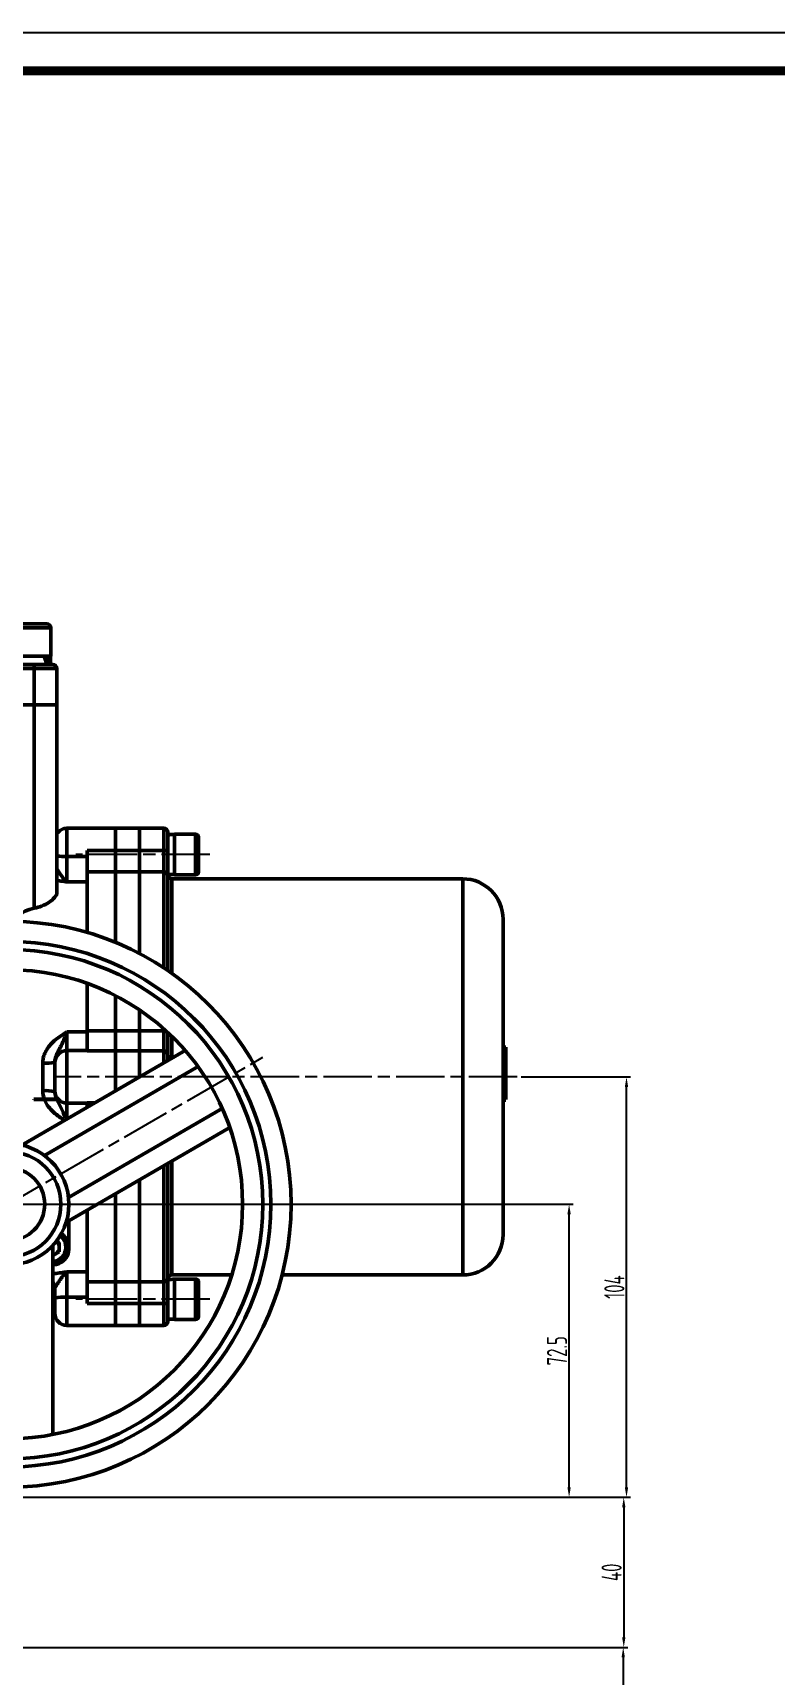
# Model space of a CAD drawing. Header units: millimetres. Extents: x 5395 to 6471, y 1829 to 2617.
# Drawn here: x 5794.9 to 5978.7, y 2210.3 to 2616.6 of the extents above; entities that cross this region are included whole.
import ezdxf

# ---------------------------------------------------------------- set-up
doc = ezdxf.new("R2010")
doc.units = ezdxf.units.MM
doc.linetypes.add('AM_ISO08W050', pattern=[18, 12, -1.5, 3, -1.5])
for name, color, linetype, lineweight in [('AM_5', 3, 'Continuous', 25), ('AM_7', 4, 'AM_ISO08W050', 25), ('AM_BOR', 7, 'Continuous', 50)]:
    doc.layers.add(name, color=color, linetype=linetype, lineweight=lineweight)
doc.styles.add('工程字', font='gbenor.shx', dxfattribs={"width": 0.707, "bigfont": 'hztxt.shx'})
doc.dimstyles.new('AM_GB$0', dxfattribs={"dimtxt": 3.5, "dimasz": 2.5, "dimexe": 1, "dimexo": 1, "dimgap": 0.5, "dimtad": 1, "dimdsep": 46, "dimtxsty": '工程字', "dimcen": 0, "dimclrd": 256, "dimclre": 256, "dimclrt": 2, "dimadec": 0, "dimazin": 2, "dimtp": 0.1, "dimtm": 0.1, "dimtfac": 0.71, "dimtmove": 0, "dimatfit": 3, "dimfxl": 0, "dimlwd": -1, "dimlwe": -1, "dimarcsym": 0})

# ---------------------------------------------------------------- blocks, each defined once
blk = doc.blocks.new('*D3')
at = {"layer": 'AM_5', "transparency": 16777216}
for p, q in [((5789.81, 2326.8), (5928.66, 2326.8)), ((5927.66, 2256.8), (5927.66, 2324.3)), ((5785.81, 2254.3), (5928.66, 2254.3))]:
    blk.add_line(p, q, dxfattribs=at)
for points in [[(5927.24, 2324.3), (5928.07, 2324.3), (5927.66, 2326.8)], [(5927.24, 2256.8), (5928.07, 2256.8), (5927.66, 2254.3)]]:
    blk.add_solid(points, dxfattribs=at)
at = {"layer": 'Defpoints', "color": 0}
for p in [(5788.81, 2326.8), (5927.66, 2326.8), (5784.81, 2254.3)]:
    blk.add_point(p, dxfattribs=at)
at = {"layer": 'AM_5', "color": 2, "transparency": 16777216, "insert": (5924.66, 2290.55), "char_height": 5, "attachment_point": 5, "rotation": 90, "style": '工程字'}
blk.add_mtext('72.5', dxfattribs=at)
blk = doc.blocks.new('*D4')
at = {"layer": 'AM_5', "transparency": 16777216}
for p, q in [((5915.81, 2358.3), (5942.87, 2358.3)), ((5941.87, 2256.8), (5941.87, 2355.8)), ((5785.81, 2254.3), (5942.87, 2254.3))]:
    blk.add_line(p, q, dxfattribs=at)
for points in [[(5941.46, 2355.8), (5942.29, 2355.8), (5941.87, 2358.3)], [(5941.46, 2256.8), (5942.29, 2256.8), (5941.87, 2254.3)]]:
    blk.add_solid(points, dxfattribs=at)
at = {"layer": 'Defpoints', "color": 0}
for p in [(5914.81, 2358.3), (5941.87, 2358.3), (5784.81, 2254.3)]:
    blk.add_point(p, dxfattribs=at)
at = {"layer": 'AM_5', "color": 2, "transparency": 16777216, "insert": (5938.87, 2306.3), "char_height": 5, "attachment_point": 5, "rotation": 90, "style": '工程字'}
blk.add_mtext('104', dxfattribs=at)
blk = doc.blocks.new('*D19')
at = {"layer": 'AM_5', "transparency": 16777216}
for p, q in [((5785.81, 2254.3), (5942.19, 2254.3)), ((5941.19, 2251.8), (5941.19, 2219.69)), ((5759.56, 2217.19), (5942.19, 2217.19))]:
    blk.add_line(p, q, dxfattribs=at)
for points in [[(5940.78, 2251.8), (5941.61, 2251.8), (5941.19, 2254.3)], [(5940.78, 2219.69), (5941.61, 2219.69), (5941.19, 2217.19)]]:
    blk.add_solid(points, dxfattribs=at)
at = {"layer": 'Defpoints', "color": 0}
for p in [(5784.81, 2254.3), (5758.56, 2217.19), (5941.19, 2217.19)]:
    blk.add_point(p, dxfattribs=at)
at = {"layer": 'AM_5', "color": 2, "transparency": 16777216, "insert": (5938.19, 2235.75), "char_height": 5, "attachment_point": 5, "rotation": 90, "style": '工程字'}
blk.add_mtext('40', dxfattribs=at)
blk = doc.blocks.new('*D20')
at = {"layer": 'AM_5', "transparency": 16777216}
for p, q in [((5758.03, 2217.19), (5942.06, 2217.19)), ((5941.06, 2214.69), (5941.06, 2079.82)), ((5756.79, 2077.32), (5942.06, 2077.32))]:
    blk.add_line(p, q, dxfattribs=at)
for points in [[(5940.64, 2214.69), (5941.47, 2214.69), (5941.06, 2217.19)], [(5940.64, 2079.82), (5941.47, 2079.82), (5941.06, 2077.32)]]:
    blk.add_solid(points, dxfattribs=at)
at = {"layer": 'Defpoints', "color": 0}
for p in [(5757.03, 2217.19), (5755.79, 2077.32), (5941.06, 2077.32)]:
    blk.add_point(p, dxfattribs=at)
at = {"layer": 'AM_5', "color": 2, "transparency": 16777216, "insert": (5938.06, 2147.26), "char_height": 5, "attachment_point": 5, "rotation": 90, "style": '工程字'}
blk.add_mtext('265', dxfattribs=at)

msp = doc.modelspace()

# ---------------------------------------------------------------- linework, layer by layer
msp.add_line((6471.04029, 2616.5507), (5394.79029, 2616.5507))
at = {"const_width": 2.25}
msp.add_lwpolyline([(6461.66529, 2607.1757), (5441.66529, 2607.1757), (5441.66529, 1838.4257), (6461.66529, 1838.4257)], close=True, dxfattribs=at)
at = {"layer": 'AM_7'}
for p, q in [((5838.70637, 2413.29782), (5805.51838, 2413.29782)), ((5786.3927, 2325.40082), (5851.85383, 2363.19482)), ((5914.80637, 2358.29782), (5800.51838, 2358.29782)), ((5838.70637, 2303.29782), (5805.51838, 2303.29782))]:
    msp.add_line(p, q, dxfattribs=at)
at = {"layer": 'AM_BOR'}
for p, q in [((5787.31238, 2470.39782), (5798.31238, 2470.39782)), ((5799.31238, 2469.39783), (5786.31238, 2469.39783)), ((5799.31238, 2462.39782), (5799.31238, 2469.39783)), ((5799.31238, 2462.39782), (5786.31238, 2462.39782)), ((5799.25238, 2460.29782), (5799.25238, 2462.39782)), ((5788.72653, 2460.29782), (5794.91428, 2460.29782)), ((5795.21455, 2459.29782), (5789.71433, 2459.29782)), ((5794.91428, 2460.29782), (5799.81237, 2460.29782)), ((5795.21455, 2459.29782), (5795.21455, 2450.29782)), ((5800.81238, 2459.29782), (5795.21455, 2459.29782)), ((5800.81238, 2450.29782), (5800.81238, 2459.29782)), ((5795.21455, 2450.29782), (5789.71433, 2450.29782)), ((5800.81238, 2450.29782), (5795.21455, 2450.29782)), ((5795.21455, 2450.29782), (5795.21455, 2400.0237)), ((5800.81238, 2404.00043), (5800.81238, 2450.29782)), ((5815.31238, 2419.79782), (5803.31238, 2419.79782)), ((5803.31238, 2419.79782), (5803.31238, 2412.82037)), ((5821.31238, 2419.79782), (5815.31238, 2419.79782)), ((5815.31238, 2414.33532), (5815.31238, 2419.79782)), ((5827.31238, 2419.79782), (5821.31238, 2419.79782)), ((5821.31238, 2419.79782), (5821.31238, 2414.33532)), ((5827.31238, 2414.33532), (5827.31238, 2419.79782)), ((5828.31238, 2418.79782), (5828.31238, 2414.17571)), ((5835.16238, 2418.29783), (5829.91238, 2418.29783)), ((5829.91238, 2408.29782), (5829.91238, 2418.29783)), ((5835.16238, 2408.29782), (5835.16238, 2418.29783)), ((5835.91237, 2417.54782), (5835.91237, 2409.04782)), ((5808.31238, 2414.33532), (5815.31238, 2414.33532)), ((5808.31238, 2409.03115), (5808.31238, 2414.33532)), ((5815.31238, 2414.33532), (5821.31238, 2414.33532)), ((5815.31238, 2409.03115), (5815.31238, 2414.33532)), ((5821.31238, 2414.33532), (5821.31238, 2409.03115)), ((5827.31238, 2414.33532), (5821.31238, 2414.33532)), ((5827.31238, 2409.03115), (5827.31238, 2414.33532)), ((5828.31238, 2414.17571), (5828.31238, 2408.05552)), ((5803.31238, 2412.82037), (5803.31238, 2406.53296)), ((5803.31238, 2412.82037), (5808.31238, 2412.82037)), ((5815.31238, 2409.03115), (5808.31238, 2409.03115)), ((5808.31238, 2409.03115), (5808.31238, 2394.02691)), ((5821.31238, 2409.03115), (5815.31238, 2409.03115)), ((5815.31238, 2409.03115), (5815.31238, 2391.58787)), ((5821.31238, 2409.03115), (5821.31238, 2388.79581)), ((5827.31238, 2409.03115), (5821.31238, 2409.03115)), ((5827.31238, 2385.25935), (5827.31238, 2409.03115)), ((5808.31238, 2406.53296), (5803.31238, 2406.53296)), ((5828.31238, 2408.35782), (5829.91238, 2408.35782)), ((5828.31238, 2408.05552), (5828.31238, 2384.58839)), ((5901.31237, 2407.29782), (5829.31237, 2407.29782)), ((5829.31237, 2407.29782), (5829.31237, 2383.89205)), ((5829.91238, 2408.29782), (5835.16238, 2408.29782)), ((5901.31237, 2309.29782), (5901.31237, 2407.29782)), ((5911.31238, 2397.29782), (5911.31238, 2319.29782)), ((5808.31238, 2381.42154), (5808.31238, 2369.70522)), ((5815.31238, 2378.38997), (5815.31238, 2369.70522)), ((5821.31238, 2374.83687), (5821.31238, 2369.70522)), ((5803.31238, 2369.41636), (5808.31238, 2369.41636)), ((5803.31238, 2369.41636), (5803.31238, 2364.79782)), ((5808.31238, 2369.70522), (5815.31238, 2369.70522)), ((5808.31238, 2364.71449), (5808.31238, 2369.70522)), ((5815.31238, 2369.70522), (5821.31238, 2369.70522)), ((5815.31238, 2364.71449), (5815.31238, 2369.70522)), ((5821.31238, 2369.70522), (5821.31238, 2364.71449)), ((5827.31238, 2369.70522), (5821.31238, 2369.70522)), ((5827.31238, 2369.70522), (5827.31238, 2370.17697)), ((5827.31238, 2364.71449), (5827.31238, 2369.70522)), ((5828.31238, 2369.2684), (5828.31238, 2363.72731)), ((5832.63022, 2364.79777), (5792.1587, 2341.43153)), ((5808.31238, 2364.79782), (5803.31238, 2364.79782)), ((5803.31238, 2364.79782), (5803.31238, 2351.79782)), ((5815.31238, 2364.71449), (5808.31238, 2364.71449)), ((5821.31238, 2364.71449), (5815.31238, 2364.71449)), ((5815.31238, 2354.79931), (5815.31238, 2364.71449)), ((5821.31238, 2364.71449), (5821.31238, 2358.26341)), ((5827.31238, 2364.71449), (5821.31238, 2364.71449)), ((5827.31238, 2361.72751), (5827.31238, 2364.71449)), ((5829.31237, 2368.31589), (5829.31237, 2363.20397)), ((5912.01237, 2365.65969), (5911.31238, 2365.65969)), ((5912.01237, 2365.51352), (5911.31238, 2365.51352)), ((5912.01237, 2365.51352), (5912.01237, 2365.65969)), ((5912.01237, 2352.66462), (5912.01237, 2365.51352)), ((5797.31238, 2354.87555), (5797.31238, 2361.72009)), ((5835.77236, 2360.83839), (5797.71826, 2338.86784)), ((5800.31237, 2361.79783), (5800.31237, 2361.9275)), ((5800.31237, 2354.79782), (5800.31237, 2361.79783)), ((5828.31238, 2363.72731), (5828.31238, 2362.30487)), ((5830.03223, 2363.29782), (5829.91238, 2363.29782)), ((5829.91238, 2363.22863), (5829.91238, 2363.29782)), ((5795.09539, 2352.78835), (5795.09539, 2352.69853)), ((5801.08481, 2352.78835), (5795.09539, 2352.78835)), ((5801.16925, 2352.69853), (5795.09539, 2352.69853)), ((5800.31237, 2354.66814), (5800.31237, 2354.79782)), ((5912.01237, 2352.66462), (5911.31238, 2352.66462)), ((5912.01237, 2352.51845), (5911.31238, 2352.51845)), ((5803.31238, 2351.79782), (5808.31238, 2351.79782)), ((5803.31238, 2351.79782), (5803.31238, 2347.87111)), ((5841.77237, 2350.44608), (5803.71826, 2328.47553)), ((5808.31238, 2350.75786), (5808.31238, 2351.88116)), ((5808.31238, 2351.88116), (5810.25799, 2351.88116)), ((5803.16928, 2322.38508), (5843.63023, 2345.74521)), ((5827.31238, 2307.56449), (5827.31238, 2336.3241)), ((5828.31238, 2336.90145), (5828.31238, 2308.54013)), ((5829.31237, 2337.4788), (5829.31237, 2309.29782)), ((5821.31238, 2332.86), (5821.31238, 2307.56449)), ((5815.31238, 2329.3959), (5815.31238, 2307.56449)), ((5808.31238, 2325.35445), (5808.31238, 2307.56449)), ((5803.81237, 2315.79782), (5803.81237, 2322.75637)), ((5799.81237, 2269.85048), (5799.81237, 2316.59394)), ((5800.75893, 2317.727), (5801.41898, 2317.34592)), ((5801.41898, 2317.34592), (5801.41898, 2315.03652)), ((5801.41898, 2315.03652), (5799.81237, 2314.10895)), ((5803.31238, 2310.06269), (5808.31238, 2310.06269)), ((5803.31238, 2310.06269), (5803.31238, 2303.77528)), ((5808.31238, 2307.56449), (5815.31238, 2307.56449)), ((5808.31238, 2302.26032), (5808.31238, 2307.56449)), ((5815.31238, 2307.56449), (5821.31238, 2307.56449)), ((5815.31238, 2302.26032), (5815.31238, 2307.56449)), ((5821.31238, 2307.56449), (5821.31238, 2302.26032)), ((5827.31238, 2307.56449), (5821.31238, 2307.56449)), ((5827.31238, 2302.26032), (5827.31238, 2307.56449)), ((5828.31238, 2308.54013), (5828.31238, 2302.41994)), ((5829.31237, 2309.29782), (5844.1093, 2309.29782)), ((5835.16238, 2308.29782), (5829.91238, 2308.29782)), ((5829.91238, 2298.29782), (5829.91238, 2308.29782)), ((5835.16238, 2298.29782), (5835.16238, 2308.29782)), ((5835.91237, 2307.54782), (5835.91237, 2299.04782)), ((5856.58959, 2309.29782), (5901.31237, 2309.29782)), ((5800.31237, 2303.55491), (5800.31237, 2305.92344)), ((5800.31237, 2299.79782), (5800.31237, 2303.55491)), ((5808.31238, 2303.77528), (5803.31238, 2303.77528)), ((5803.31238, 2303.77528), (5803.31238, 2296.79782)), ((5815.31238, 2302.26032), (5808.31238, 2302.26032)), ((5821.31238, 2302.26032), (5815.31238, 2302.26032)), ((5815.31238, 2296.79782), (5815.31238, 2302.26032)), ((5821.31238, 2302.26032), (5821.31238, 2296.79782)), ((5827.31238, 2302.26032), (5821.31238, 2302.26032)), ((5827.31238, 2296.79782), (5827.31238, 2302.26032)), ((5828.31238, 2302.41994), (5828.31238, 2297.79782)), ((5803.31238, 2296.79782), (5815.31238, 2296.79782)), ((5815.31238, 2296.79782), (5821.31238, 2296.79782)), ((5821.31238, 2296.79782), (5827.31238, 2296.79782)), ((5828.31238, 2298.35782), (5829.91238, 2298.35782)), ((5829.91238, 2298.29782), (5835.16238, 2298.29782))]:
    msp.add_line(p, q, dxfattribs=at)
at = {"layer": 'AM_BOR', "flags": 128}
msp.add_lwpolyline([(5795.21455, 2459.29782), (5795.20878, 2459.49291), (5795.19169, 2459.6805), (5795.16395, 2459.8534), (5795.12661, 2460.00493), (5795.0811, 2460.12929), (5795.02919, 2460.22171), (5794.97286, 2460.2786), (5794.91428, 2460.29782)], dxfattribs=at)
at = {"layer": 'AM_BOR'}
for radius in [70, 65, 63, 58, 15, 13, 9]:
    msp.add_circle((5788.81238, 2326.79782), radius, dxfattribs=at)
for centre, radius, start, end in [((5798.31238, 2469.39782), 1, 0, 90), ((5799.81238, 2459.29782), 1, 0, 90), ((5803.31238, 2416.79782), 3, 90, 146.4426902), ((5827.31238, 2418.79782), 1, 0, 90), ((5835.16238, 2417.54782), 0.75, 0, 90), ((5827.55603, 2412.64947), 1.70337, 63.6386624, 98.2239745), ((5803.00475, 2436.77594), 23.95754, 264.7494676, 270.7357335), ((5827.32441, 2408.04318), 0.98805, 0.7155343, 90.6975255), ((5835.16238, 2409.04782), 0.75, 270, 0), ((5829.31238, 2408.29782), 1, 180, 270), ((5901.31238, 2397.29782), 10, 0, 90), ((5827.34017, 2365.93705), 3.76828, 81.763632, 90.4226549), ((5803.31238, 2361.79782), 3, 90, 180), ((5827.31874, 2363.72085), 0.99366, 0.3726292, 90.3667718), ((5798.05881, 2372.72355), 11.02874, 266.119234, 281.7906333), ((5798.05881, 2343.8721), 11.02874, 78.2093667, 93.880766), ((5803.31238, 2354.79782), 3, 180, 270), ((5799.41898, 2316.19122), 4.25, 275.3111468, 53.1443006), ((5799.41898, 2316.19122), 3.625, 276.2302183, 51.940199), ((5799.81238, 2315.79782), 4, 270, 0), ((5799.41898, 2316.19122), 2, 300, 0), ((5799.41898, 2316.19122), 2, 0, 48.8225537), ((5901.31238, 2319.29782), 10, 270, 0), ((5799.41898, 2316.19122), 2, 281.3439998, 300), ((5797.32464, 2305.92318), 2.98774, 0.0051229, 33.628179), ((5797.31238, 2305.79782), 3, 0, 33.5573098), ((5827.32441, 2308.55247), 0.98805, 269.3024543, 359.2845953), ((5829.31238, 2308.29782), 1, 90, 180), ((5835.16238, 2307.54782), 0.75, 0, 90), ((5802.56643, 2293.3995), 10.40256, 85.8878917, 102.5142847), ((5803.31238, 2299.79782), 3, 180, 270), ((5827.55601, 2303.94633), 1.70351, 261.7776175, 296.3598498), ((5827.31238, 2297.79782), 1, 270, 0), ((5835.16238, 2299.04782), 0.75, 270, 0)]:
    msp.add_arc(centre, radius, start, end, dxfattribs=at)
for centre, major_axis, ratio, start_param, end_param in [((5792.81238, 2460.29782), (-4.16226, 10.99828), 0.44681371, 4.544878368, 4.734275042), ((5792.81238, 2462.39782), (-4.16226, 10.99828), 0.44681371, 4.355481694, 4.544878368), ((5828.31238, 2413.29782), (8.55633, 0), 0.577350269, 1.477161542, 1.570796327), ((5829.91238, 2413.29782), (8.55633, 0), 0.577350269, 1.570796327, 1.758899677), ((5828.31238, 2358.29782), (8.55633, 0), 0.577350269, 1.477161544, 1.570796327), ((5829.91238, 2358.29782), (8.55633, 0), 0.577350269, 1.570796327, 1.758899677), ((5828.31238, 2303.29782), (8.55633, 0), 0.577350269, 1.477161544, 1.570796327), ((5829.91238, 2303.29782), (8.55633, 0), 0.577350269, 1.570796327, 1.758899677)]:
    msp.add_ellipse(centre, major_axis=major_axis, ratio=ratio, start_param=start_param, end_param=end_param, dxfattribs=at)
for points, knots in [([(5800.81238, 2409.71065), (5800.88462, 2409.60097), (5801.34831, 2408.8969), (5802.25692, 2407.54159), (5802.95804, 2406.77129), (5803.26625, 2406.5615), (5803.31057, 2406.53408), (5803.31238, 2406.53296)], [0, 0, 0, 0, 0.0948729141, 0.6089784313, 0.9437347996, 0.9977048436, 1, 1, 1, 1]), ([(5803.31238, 2406.53296), (5803.30805, 2406.53359), (5803.2194, 2406.5465), (5802.58595, 2406.6382), (5801.72095, 2406.75563), (5801.01644, 2406.86438), (5800.81238, 2406.89588)], [0, 0, 0, 0, 0.005057279, 0.103447047, 0.740310571, 1, 1, 1, 1]), ([(5795.21455, 2400.0237), (5795.84254, 2400.1831), (5797.23823, 2400.53736), (5799.04082, 2401.48208), (5800.34379, 2402.67133), (5800.98418, 2403.59617), (5800.79807, 2403.98561), (5800.79099, 2404.00043)], [0, 0, 0, 0, 0.191145175, 0.424816509, 0.693266163, 0.988332218, 1, 1, 1, 1]), ([(5795.21455, 2400.0237), (5794.43671, 2399.81059), (5792.88411, 2399.38522), (5791.1407, 2398.19043), (5790.50845, 2397.14945), (5790.18137, 2396.61092)], [0, 0, 0, 0, 0.326409438, 0.65152947, 1, 1, 1, 1]), ([(5797.31238, 2361.72009), (5797.31238, 2362.153), (5797.36132, 2362.57636), (5797.49972, 2363.19874), (5797.55678, 2363.40407), (5797.6922, 2363.81059), (5797.77078, 2364.01194), (5798.03191, 2364.59758), (5798.24101, 2364.96805), (5798.71893, 2365.67512), (5798.98847, 2366.01152), (5799.84781, 2366.951), (5800.49576, 2367.49647), (5801.52629, 2368.25153), (5801.87915, 2368.49228), (5802.41363, 2368.84357), (5802.59279, 2368.95914), (5802.95213, 2369.18863), (5803.1334, 2369.30327), (5803.31238, 2369.41635)], [0, 0, 0, 0, 0.125, 0.125, 0.1875, 0.1875, 0.25, 0.25, 0.375, 0.375, 0.5, 0.5, 0.75, 0.75, 0.875, 0.875, 0.9375, 0.9375, 1, 1, 1, 1]), ([(5800.31238, 2361.9275), (5800.31238, 2362.29524), (5800.36912, 2362.64339), (5800.54975, 2363.30822), (5800.67269, 2363.62038), (5800.94085, 2364.21264), (5801.08692, 2364.49541), (5801.38114, 2365.05474), (5801.52958, 2365.33161), (5801.82118, 2365.8959), (5801.96452, 2366.18326), (5802.24553, 2366.778), (5802.3838, 2367.08648), (5802.65447, 2367.7214), (5802.78697, 2368.04775), (5802.98435, 2368.55112), (5803.04993, 2368.72121), (5803.18117, 2369.06599), (5803.24765, 2369.24285), (5803.31238, 2369.41635)], [0, 0, 0, 0, 0.125, 0.125, 0.25, 0.25, 0.375, 0.375, 0.5, 0.5, 0.625, 0.625, 0.75, 0.75, 0.875, 0.875, 0.9375, 0.9375, 1, 1, 1, 1]), ([(5802.74785, 2347.54517), (5802.30474, 2347.82945), (5801.34727, 2348.44372), (5799.96551, 2349.52287), (5798.63639, 2350.92919), (5797.55508, 2352.71704), (5797.39332, 2354.15566), (5797.31238, 2354.87555)], [0, 0, 0, 0, 0.165862469, 0.358396786, 0.550311561, 0.774974674, 1, 1, 1, 1]), ([(5800.31237, 2354.66814), (5800.35861, 2354.25098), (5800.45916, 2353.34359), (5801.28796, 2351.68834), (5802.21199, 2350.01857), (5802.85671, 2348.35658), (5803.09395, 2347.745)], [0, 0, 0, 0, 0.156194598, 0.339742495, 0.757038331, 1, 1, 1, 1]), ([(5799.81237, 2309.54273), (5799.87288, 2309.55359), (5800.34539, 2309.63836), (5801.4586, 2309.79881), (5802.5845, 2309.95749), (5803.2194, 2310.04915), (5803.30805, 2310.06206), (5803.31238, 2310.06269)], [0, 0, 0, 0, 0.061831594, 0.482819373, 0.927731985, 0.996466987, 1, 1, 1, 1]), ([(5800.31238, 2305.92345), (5800.31238, 2306.03647), (5800.36912, 2306.17488), (5800.54975, 2306.5019), (5800.67269, 2306.68859), (5800.94085, 2307.08618), (5801.08692, 2307.29813), (5801.38114, 2307.72805), (5801.52958, 2307.946), (5801.82118, 2308.3708), (5801.96452, 2308.57762), (5802.24553, 2308.96717), (5802.3838, 2309.1505), (5802.65447, 2309.48), (5802.78697, 2309.62638), (5802.98435, 2309.81442), (5803.04993, 2309.87186), (5803.18117, 2309.97576), (5803.24765, 2310.02269), (5803.31238, 2310.06269)], [0, 0, 0, 0, 0.125, 0.125, 0.25, 0.25, 0.375, 0.375, 0.5, 0.5, 0.625, 0.625, 0.75, 0.75, 0.875, 0.875, 0.9375, 0.9375, 1, 1, 1, 1])]:
    msp.add_open_spline(points, degree=3, knots=knots, dxfattribs=at)

# ---------------------------------------------------------------- dimensions: what is measured, and where the dimension line sits
at = {"layer": 'AM_5'}
for base, p2, picture, middle in [((5941.87388, 2358.29782), (5914.80637, 2358.29782), '*D4', (5938.87388, 2306.29782)), ((5927.65625, 2326.79782), (5788.81238, 2326.79782), '*D3', (5924.65625, 2290.54782))]:
    dim = msp.add_linear_dim(base=base, p1=(5784.81238, 2254.29782), p2=p2, angle=90, dimstyle='AM_GB$0', override={"dimtxt": 5}, dxfattribs=at)
    dim.commit()
    dim.dimension.update_dxf_attribs({"geometry": picture, "text_midpoint": middle})
for base, p1, p2, text, picture, middle in [((5941.19248, 2217.19219), (5784.81238, 2254.29782), (5758.56078, 2217.19219), '40', '*D19', (5938.19248, 2235.74501)), ((5941.05717, 2077.32412), (5757.02924, 2217.19137), (5755.78759, 2077.32412), '265', '*D20', (5938.05717, 2147.25774))]:
    dim = msp.add_linear_dim(base=base, p1=p1, p2=p2, angle=90, text=text, dimstyle='AM_GB$0', override={"dimtxt": 5}, dxfattribs=at)
    dim.commit()
    dim.dimension.update_dxf_attribs({"geometry": picture, "text_midpoint": middle})

doc.saveas('drawing.dxf')
